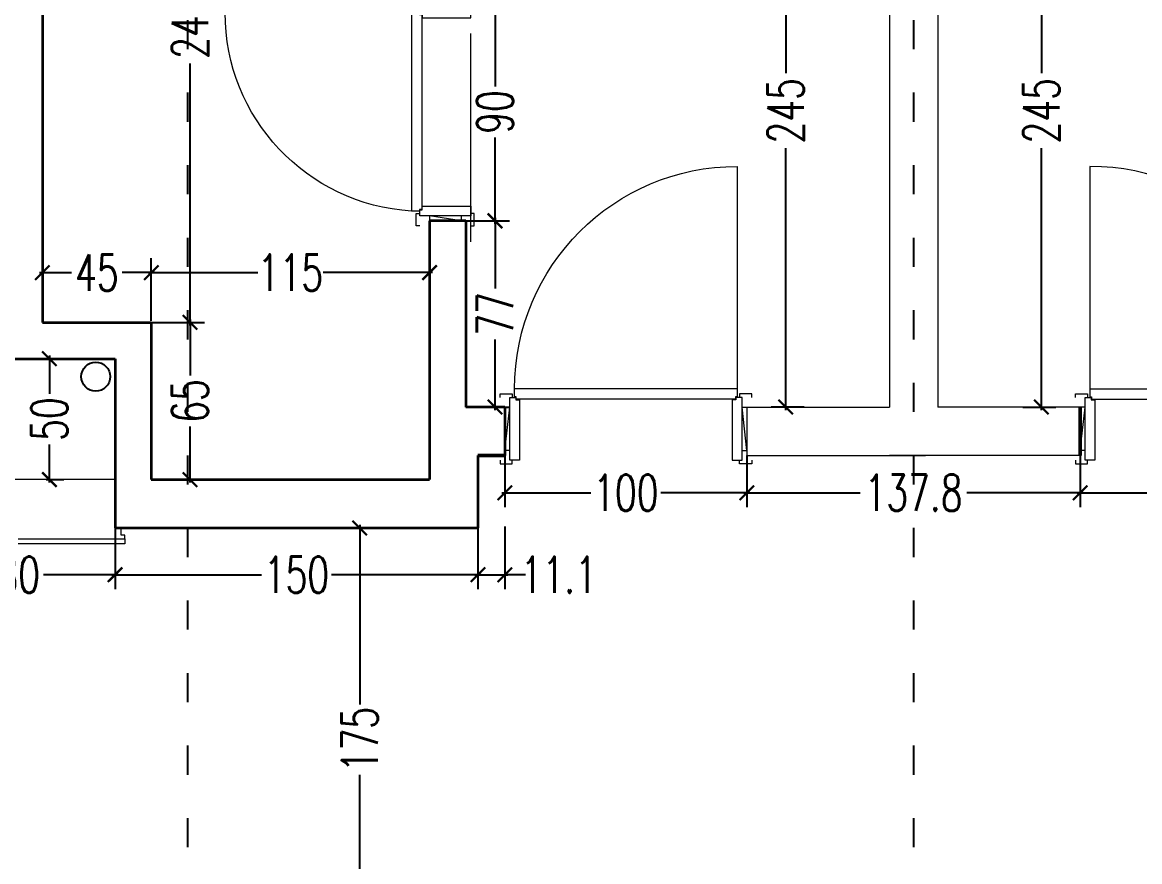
# Model space of a CAD drawing. Header units: centimetres. Extents: x -3207095 to 15275363, y -32656 to 4798027.
# Drawn here: x 695900.1 to 696361.8, y 4471539.8 to 4471886.9 of the extents above; entities that cross this region are included whole.
import ezdxf

# ---------------------------------------------------------------- set-up
doc = ezdxf.new("R2010")
doc.units = ezdxf.units.CM
doc.linetypes.add('ACAD_ISO03W100', pattern=[30, 12, -18])
doc.linetypes.add('DUZ', pattern=[500, 500])
doc.layers.get('0').update_dxf_attribs({"color": 1, "linetype": 'DUZ'})
doc.layers.add('DIM', color=1, linetype='DUZ')
doc.layers.add('TESİSAT', color=57, linetype='Continuous')
for name, color, linetype, lineweight in [('DUV', 220, 'Continuous', 50), ('DUVAR', 7, 'Continuous', 35), ('iç duvar', 7, 'Continuous', 50), ('KAPEN', 151, 'Continuous', 9)]:
    doc.layers.add(name, color=color, linetype=linetype, lineweight=lineweight)
doc.styles.add('DIM', font='ROMANSTW.SHX', dxfattribs={"width": 0.7})
doc.dimstyles.new('1_100', dxfattribs={"dimtxt": 15, "dimasz": 6, "dimexe": 6, "dimexo": 0, "dimgap": 2, "dimtad": 0, "dimdec": 1, "dimzin": 11, "dimdsep": 46, "dimtxsty": 'DIM', "dimblk": 'ARCHTICK', "dimcen": 3, "dimdle": 1.25, "dimclrt": 2, "dimadec": 0, "dimazin": 0, "dimtfac": 1.25, "dimtdec": 1, "dimtix": 1, "dimtofl": 0, "dimtmove": 1, "dimatfit": 3, "dimldrblk": 'ARCHTICK', "dimfxl": 20, "dimfxlon": 1, "dimtolj": 1, "dimtzin": 0, "dimarcsym": 0})

# ---------------------------------------------------------------- blocks, each defined once
blk = doc.blocks.new('K210')
for p, q in [((0.04, 0.985), (0.04, 0.032)), ((0.96, 0.032), (0.96, 0.065)), ((0.04, 0.032), (0.047, 0.032)), ((0.047, 0.032), (0.047, 0.022)), ((0.047, 0.022), (0.953, 0.022)), ((0.953, 0.032), (0.96, 0.032)), ((0.953, 0.022), (0.953, 0.032))]:
    blk.add_line(p, q)
for points in [[(0.04, 0.065), (0.96, 0.065)], [(-0.02, 0.03), (-0.02, 0.045), (0.03, 0.045), (0.03, 0.03)], [(1.02, 0.03), (1.02, 0.045), (0.97, 0.045), (0.97, 0.03)], [(0.02, -0.19), (0, -0.19), (0.02, -0.01), (0, -0.01)], [(0.98, -0.19), (1, -0.19), (0.98, -0.01), (1, -0.01)], [(-0.02, -0.23), (-0.02, -0.245), (0.03, -0.245), (0.03, -0.23)], [(1.02, -0.23), (1.02, -0.245), (0.97, -0.245), (0.97, -0.23)]]:
    blk.add_lwpolyline(points)
for points in [[(0.02, 0.03), (0.045, 0.03), (0.045, 0.02), (0.06, 0.02), (0.06, -0.23), (0.02, -0.23)], [(0.98, 0.03), (0.955, 0.03), (0.955, 0.02), (0.94, 0.02), (0.94, -0.23), (0.98, -0.23)]]:
    blk.add_lwpolyline(points, close=True)
blk.add_arc((0.04, 0.065), 0.92, 0, 90)
blk = doc.blocks.new('new block')
at = {"layer": 'KAPEN'}
for p, q in [((105202.0528, 48261.8596), (105202.0198, 48261.8596)), ((105202.0528, 48261.8526), (105202.0528, 48261.8596)), ((105202.0628, 48261.8526), (105202.0528, 48261.8526)), ((105202.0628, 48261.0466), (105202.0628, 48261.8526)), ((105201.2498, 48261.0396), (105202.0528, 48261.0396)), ((105202.0528, 48261.0466), (105202.0628, 48261.0466)), ((105202.0528, 48261.0396), (105202.0528, 48261.0466))]:
    blk.add_line(p, q, dxfattribs=at)
for points in [[(105202.0548, 48261.9196), (105202.0398, 48261.9196), (105202.0398, 48261.8696), (105202.0548, 48261.8696)], [(105202.2248, 48261.8796), (105202.2248, 48261.8996), (105202.0948, 48261.8796), (105202.0948, 48261.8996)], [(105202.2648, 48261.9196), (105202.2798, 48261.9196), (105202.2798, 48261.8696), (105202.2648, 48261.8696)], [(105202.0198, 48261.0396), (105202.0198, 48261.8596)], [(105202.0548, 48260.9796), (105202.0398, 48260.9796), (105202.0398, 48261.0296), (105202.0548, 48261.0296)], [(105202.2248, 48261.0196), (105202.2248, 48260.9996), (105202.0948, 48261.0196), (105202.0948, 48260.9996)], [(105202.2648, 48260.9796), (105202.2798, 48260.9796), (105202.2798, 48261.0296), (105202.2648, 48261.0296)]]:
    blk.add_lwpolyline(points, dxfattribs=at)
for points in [[(105202.0548, 48261.8796), (105202.0548, 48261.8546), (105202.0648, 48261.8546), (105202.0648, 48261.8396), (105202.2648, 48261.8396), (105202.2648, 48261.8796)], [(105202.0548, 48261.0196), (105202.0548, 48261.0446), (105202.0648, 48261.0446), (105202.0648, 48261.0596), (105202.2648, 48261.0596), (105202.2648, 48261.0196)]]:
    blk.add_lwpolyline(points, close=True, dxfattribs=at)
blk.add_arc((105202.0715, 48261.0396), 0.8216, 93.6023, 180, dxfattribs=at)
blk = doc.blocks.new('_ArchTick')
at = {"color": 0, "linetype": 'ByBlock', "const_width": 0.15}
blk.add_lwpolyline([(-0.5, -0.5), (0.5, 0.5)], dxfattribs=at)
blk = doc.blocks.new('*D1505')
at = {"layer": 'Defpoints', "color": 0, "linetype": 'Continuous', "lineweight": 5, "transparency": 16777216}
for p in [(696215.54, 4471972.8), (696223.23, 4471972.8), (696223.23, 4471727.8)]:
    blk.add_point(p, dxfattribs=at)
at = {"layer": 'DIM', "color": 0, "linetype": 'Continuous', "lineweight": -2, "transparency": 16777216}
for p, q in [((696223.23, 4471972.8), (696209.54, 4471972.8)), ((696215.54, 4471974.05), (696215.54, 4471865.8)), ((696215.54, 4471726.55), (696215.54, 4471834.8)), ((696223.23, 4471727.8), (696209.54, 4471727.8))]:
    blk.add_line(p, q, dxfattribs=at)
at = {"layer": 'DIM', "color": 0, "linetype": 'Continuous', "lineweight": -2, "transparency": 16777216, "xscale": 6, "yscale": 6, "zscale": 6}
for p, rotation in [((696215.54, 4471972.8), 90), ((696215.54, 4471727.8), 270)]:
    blk.add_blockref('_ArchTick', p, dxfattribs=dict(at, rotation=rotation))
at = {"layer": 'DIM', "color": 2, "linetype": 'Continuous', "lineweight": 5, "transparency": 16777216, "insert": (696215.54, 4471850.3), "char_height": 15, "attachment_point": 5, "rotation": 90, "style": 'DIM'}
blk.add_mtext('\\A1;245', dxfattribs=at)
blk = doc.blocks.new('*D1510')
at = {"layer": 'Defpoints', "color": 0, "linetype": 'Continuous', "lineweight": 5, "transparency": 16777216}
for p in [(696083.37, 4471804.8), (696095.41, 4471804.8), (696083.37, 4471727.8)]:
    blk.add_point(p, dxfattribs=at)
at = {"layer": 'DIM', "color": 0, "linetype": 'Continuous', "lineweight": -2, "transparency": 16777216}
for p, q in [((696083.37, 4471804.8), (696101.41, 4471804.8)), ((696095.41, 4471806.05), (696095.41, 4471776.8)), ((696095.41, 4471726.55), (696095.41, 4471755.8)), ((696083.37, 4471727.8), (696101.41, 4471727.8))]:
    blk.add_line(p, q, dxfattribs=at)
at = {"layer": 'DIM', "color": 0, "linetype": 'Continuous', "lineweight": -2, "transparency": 16777216, "xscale": 6, "yscale": 6, "zscale": 6}
for p, rotation in [((696095.41, 4471804.8), 90), ((696095.41, 4471727.8), 270)]:
    blk.add_blockref('_ArchTick', p, dxfattribs=dict(at, rotation=rotation))
at = {"layer": 'DIM', "color": 2, "linetype": 'Continuous', "lineweight": 5, "transparency": 16777216, "insert": (696095.41, 4471766.3), "char_height": 15, "attachment_point": 5, "rotation": 90, "style": 'DIM'}
blk.add_mtext('\\A1;77', dxfattribs=at)
blk = doc.blocks.new('*D1511')
at = {"layer": 'Defpoints', "color": 0, "linetype": 'Continuous', "lineweight": 5, "transparency": 16777216}
for p in [(696083.37, 4471894.8), (696095.41, 4471894.8), (696083.37, 4471804.8)]:
    blk.add_point(p, dxfattribs=at)
at = {"layer": 'DIM', "color": 0, "linetype": 'Continuous', "lineweight": -2, "transparency": 16777216}
for p, q in [((696083.37, 4471894.8), (696101.41, 4471894.8)), ((696095.41, 4471896.05), (696095.41, 4471860.3)), ((696095.41, 4471803.55), (696095.41, 4471839.3)), ((696083.37, 4471804.8), (696101.41, 4471804.8))]:
    blk.add_line(p, q, dxfattribs=at)
at = {"layer": 'DIM', "color": 0, "linetype": 'Continuous', "lineweight": -2, "transparency": 16777216, "xscale": 6, "yscale": 6, "zscale": 6}
for p, rotation in [((696095.41, 4471894.8), 90), ((696095.41, 4471804.8), 270)]:
    blk.add_blockref('_ArchTick', p, dxfattribs=dict(at, rotation=rotation))
at = {"layer": 'DIM', "color": 2, "linetype": 'Continuous', "lineweight": 5, "transparency": 16777216, "insert": (696095.41, 4471849.8), "char_height": 15, "attachment_point": 5, "rotation": 90, "style": 'DIM'}
blk.add_mtext('\\A1;90', dxfattribs=at)
blk = doc.blocks.new('*D1519')
at = {"layer": 'Defpoints', "color": 0, "linetype": 'Continuous', "lineweight": 5, "transparency": 16777216}
for p in [(696313.51, 4471972.8), (696321.19, 4471972.8), (696313.51, 4471727.8)]:
    blk.add_point(p, dxfattribs=at)
at = {"layer": 'DIM', "color": 0, "linetype": 'Continuous', "lineweight": -2, "transparency": 16777216}
for p, q in [((696313.51, 4471972.8), (696327.19, 4471972.8)), ((696321.19, 4471974.05), (696321.19, 4471865.8)), ((696321.19, 4471726.55), (696321.19, 4471834.8)), ((696313.51, 4471727.8), (696327.19, 4471727.8))]:
    blk.add_line(p, q, dxfattribs=at)
at = {"layer": 'DIM', "color": 0, "linetype": 'Continuous', "lineweight": -2, "transparency": 16777216, "xscale": 6, "yscale": 6, "zscale": 6}
for p, rotation in [((696321.19, 4471972.8), 90), ((696321.19, 4471727.8), 270)]:
    blk.add_blockref('_ArchTick', p, dxfattribs=dict(at, rotation=rotation))
at = {"layer": 'DIM', "color": 2, "linetype": 'Continuous', "lineweight": 5, "transparency": 16777216, "insert": (696321.19, 4471850.3), "char_height": 15, "attachment_point": 5, "rotation": 90, "style": 'DIM'}
blk.add_mtext('\\A1;245', dxfattribs=at)
blk = doc.blocks.new('*D1575')
at = {"layer": 'Defpoints', "color": 0, "linetype": 'Continuous', "lineweight": 5, "transparency": 16777216}
for p in [(695858.37, 4471677.8), (695938.37, 4471677.8), (695938.37, 4471658.45)]:
    blk.add_point(p, dxfattribs=at)
at = {"layer": 'DIM', "color": 0, "linetype": 'Continuous', "lineweight": -2, "transparency": 16777216}
for p, q in [((695858.37, 4471677.8), (695858.37, 4471652.45)), ((695938.37, 4471677.8), (695938.37, 4471652.45)), ((695857.12, 4471658.45), (695887.87, 4471658.45)), ((695939.62, 4471658.45), (695908.87, 4471658.45))]:
    blk.add_line(p, q, dxfattribs=at)
at = {"layer": 'DIM', "color": 0, "linetype": 'Continuous', "lineweight": -2, "transparency": 16777216, "xscale": 6, "yscale": 6, "zscale": 6, "rotation": 180}
blk.add_blockref('_ArchTick', (695858.37, 4471658.45), dxfattribs=at)
at = {"layer": 'DIM', "color": 0, "linetype": 'Continuous', "lineweight": -2, "transparency": 16777216, "xscale": 6, "yscale": 6, "zscale": 6}
blk.add_blockref('_ArchTick', (695938.37, 4471658.45), dxfattribs=at)
at = {"layer": 'DIM', "color": 2, "linetype": 'Continuous', "lineweight": 5, "transparency": 16777216, "insert": (695898.37, 4471658.45), "char_height": 15, "attachment_point": 5, "style": 'DIM'}
blk.add_mtext('\\A1;80', dxfattribs=at)
blk = doc.blocks.new('*D1576')
at = {"layer": 'Defpoints', "color": 0, "linetype": 'Continuous', "lineweight": 5, "transparency": 16777216}
for p in [(695938.37, 4471677.8), (696088.37, 4471677.8), (696088.37, 4471658.45)]:
    blk.add_point(p, dxfattribs=at)
at = {"layer": 'DIM', "color": 0, "linetype": 'Continuous', "lineweight": -2, "transparency": 16777216}
for p, q in [((695938.37, 4471677.8), (695938.37, 4471652.45)), ((696088.37, 4471677.8), (696088.37, 4471652.45)), ((695937.12, 4471658.45), (695998.87, 4471658.45)), ((696089.62, 4471658.45), (696027.87, 4471658.45))]:
    blk.add_line(p, q, dxfattribs=at)
at = {"layer": 'DIM', "color": 0, "linetype": 'Continuous', "lineweight": -2, "transparency": 16777216, "xscale": 6, "yscale": 6, "zscale": 6, "rotation": 180}
blk.add_blockref('_ArchTick', (695938.37, 4471658.45), dxfattribs=at)
at = {"layer": 'DIM', "color": 0, "linetype": 'Continuous', "lineweight": -2, "transparency": 16777216, "xscale": 6, "yscale": 6, "zscale": 6}
blk.add_blockref('_ArchTick', (696088.37, 4471658.45), dxfattribs=at)
at = {"layer": 'DIM', "color": 2, "linetype": 'Continuous', "lineweight": 5, "transparency": 16777216, "insert": (696013.37, 4471658.45), "char_height": 15, "attachment_point": 5, "style": 'DIM'}
blk.add_mtext('\\A1;150', dxfattribs=at)
blk = doc.blocks.new('*D1571')
at = {"layer": 'Defpoints', "color": 0, "linetype": 'Continuous', "lineweight": 5, "transparency": 16777216}
for p in [(696088.37, 4471686.15), (696099.48, 4471686.35), (696099.48, 4471658.45)]:
    blk.add_point(p, dxfattribs=at)
at = {"layer": 'DIM', "color": 0, "linetype": 'Continuous', "lineweight": -2, "transparency": 16777216}
for p, q in [((696088.37, 4471678.45), (696088.37, 4471652.45)), ((696099.48, 4471678.45), (696099.48, 4471652.45)), ((696087.12, 4471658.45), (696100.73, 4471658.45)), ((696108.01, 4471658.45), (696099.48, 4471658.45))]:
    blk.add_line(p, q, dxfattribs=at)
at = {"layer": 'DIM', "color": 0, "linetype": 'Continuous', "lineweight": -2, "transparency": 16777216, "xscale": 6, "yscale": 6, "zscale": 6, "rotation": 180}
blk.add_blockref('_ArchTick', (696088.37, 4471658.45), dxfattribs=at)
at = {"layer": 'DIM', "color": 0, "linetype": 'Continuous', "lineweight": -2, "transparency": 16777216, "xscale": 6, "yscale": 6, "zscale": 6}
blk.add_blockref('_ArchTick', (696099.48, 4471658.45), dxfattribs=at)
at = {"layer": 'DIM', "color": 2, "linetype": 'Continuous', "lineweight": 5, "transparency": 16777216, "insert": (696121.76, 4471658.45), "char_height": 15, "attachment_point": 5, "style": 'DIM'}
blk.add_mtext('\\A1;11.1', dxfattribs=at)
blk = doc.blocks.new('*D1572')
at = {"layer": 'Defpoints', "color": 0, "linetype": 'Continuous', "lineweight": 5, "transparency": 16777216}
for p in [(696199.48, 4471707.8), (696337.26, 4471707.8), (696199.48, 4471692.35)]:
    blk.add_point(p, dxfattribs=at)
at = {"layer": 'DIM', "color": 0, "linetype": 'Continuous', "lineweight": -2, "transparency": 16777216}
for p, q in [((696199.48, 4471707.8), (696199.48, 4471686.35)), ((696337.26, 4471707.8), (696337.26, 4471686.35)), ((696198.23, 4471692.35), (696246.37, 4471692.35)), ((696338.51, 4471692.35), (696290.37, 4471692.35))]:
    blk.add_line(p, q, dxfattribs=at)
at = {"layer": 'DIM', "color": 0, "linetype": 'Continuous', "lineweight": -2, "transparency": 16777216, "xscale": 6, "yscale": 6, "zscale": 6, "rotation": 180}
blk.add_blockref('_ArchTick', (696199.48, 4471692.35), dxfattribs=at)
at = {"layer": 'DIM', "color": 0, "linetype": 'Continuous', "lineweight": -2, "transparency": 16777216, "xscale": 6, "yscale": 6, "zscale": 6}
blk.add_blockref('_ArchTick', (696337.26, 4471692.35), dxfattribs=at)
at = {"layer": 'DIM', "color": 2, "linetype": 'Continuous', "lineweight": 5, "transparency": 16777216, "insert": (696268.37, 4471692.35), "char_height": 15, "attachment_point": 5, "style": 'DIM'}
blk.add_mtext('\\A1;137.8', dxfattribs=at)
blk = doc.blocks.new('*D1573')
at = {"layer": 'Defpoints', "color": 0, "linetype": 'Continuous', "lineweight": 5, "transparency": 16777216}
for p in [(696099.48, 4471707.8), (696199.48, 4471707.8), (696099.48, 4471692.35)]:
    blk.add_point(p, dxfattribs=at)
at = {"layer": 'DIM', "color": 0, "linetype": 'Continuous', "lineweight": -2, "transparency": 16777216}
for p, q in [((696099.48, 4471707.8), (696099.48, 4471686.35)), ((696199.48, 4471707.8), (696199.48, 4471686.35)), ((696098.23, 4471692.35), (696134.98, 4471692.35)), ((696200.73, 4471692.35), (696163.98, 4471692.35))]:
    blk.add_line(p, q, dxfattribs=at)
at = {"layer": 'DIM', "color": 0, "linetype": 'Continuous', "lineweight": -2, "transparency": 16777216, "xscale": 6, "yscale": 6, "zscale": 6, "rotation": 180}
blk.add_blockref('_ArchTick', (696099.48, 4471692.35), dxfattribs=at)
at = {"layer": 'DIM', "color": 0, "linetype": 'Continuous', "lineweight": -2, "transparency": 16777216, "xscale": 6, "yscale": 6, "zscale": 6}
blk.add_blockref('_ArchTick', (696199.48, 4471692.35), dxfattribs=at)
at = {"layer": 'DIM', "color": 2, "linetype": 'Continuous', "lineweight": 5, "transparency": 16777216, "insert": (696149.48, 4471692.35), "char_height": 15, "attachment_point": 5, "style": 'DIM'}
blk.add_mtext('\\A1;100', dxfattribs=at)
blk = doc.blocks.new('*D1570')
at = {"layer": 'Defpoints', "color": 0, "linetype": 'Continuous', "lineweight": 5, "transparency": 16777216}
for p in [(696337.26, 4471707.8), (696437.26, 4471707.8), (696437.26, 4471692.35)]:
    blk.add_point(p, dxfattribs=at)
at = {"layer": 'DIM', "color": 0, "linetype": 'Continuous', "lineweight": -2, "transparency": 16777216}
for p, q in [((696337.26, 4471707.8), (696337.26, 4471686.35)), ((696437.26, 4471707.8), (696437.26, 4471686.35)), ((696336.01, 4471692.35), (696372.76, 4471692.35)), ((696438.51, 4471692.35), (696401.76, 4471692.35))]:
    blk.add_line(p, q, dxfattribs=at)
at = {"layer": 'DIM', "color": 0, "linetype": 'Continuous', "lineweight": -2, "transparency": 16777216, "xscale": 6, "yscale": 6, "zscale": 6, "rotation": 180}
blk.add_blockref('_ArchTick', (696337.26, 4471692.35), dxfattribs=at)
at = {"layer": 'DIM', "color": 0, "linetype": 'Continuous', "lineweight": -2, "transparency": 16777216, "xscale": 6, "yscale": 6, "zscale": 6}
blk.add_blockref('_ArchTick', (696437.26, 4471692.35), dxfattribs=at)
at = {"layer": 'DIM', "color": 2, "linetype": 'Continuous', "lineweight": 5, "transparency": 16777216, "insert": (696387.26, 4471692.35), "char_height": 15, "attachment_point": 5, "style": 'DIM'}
blk.add_mtext('\\A1;100', dxfattribs=at)
blk = doc.blocks.new('*D1588')
at = {"layer": 'Defpoints', "color": 0, "linetype": 'Continuous', "lineweight": 5, "transparency": 16777216}
for p in [(695909.98, 4471747.8), (695911.28, 4471747.8), (695909.98, 4471697.8)]:
    blk.add_point(p, dxfattribs=at)
at = {"layer": 'DIM', "color": 0, "linetype": 'Continuous', "lineweight": -2, "transparency": 16777216}
for p, q in [((695911.28, 4471749.05), (695911.28, 4471733.3)), ((695909.98, 4471747.8), (695917.28, 4471747.8)), ((695911.28, 4471696.55), (695911.28, 4471712.3)), ((695909.98, 4471697.8), (695917.28, 4471697.8))]:
    blk.add_line(p, q, dxfattribs=at)
at = {"layer": 'DIM', "color": 0, "linetype": 'Continuous', "lineweight": -2, "transparency": 16777216, "xscale": 6, "yscale": 6, "zscale": 6}
for p, rotation in [((695911.28, 4471747.8), 90), ((695911.28, 4471697.8), 270)]:
    blk.add_blockref('_ArchTick', p, dxfattribs=dict(at, rotation=rotation))
at = {"layer": 'DIM', "color": 2, "linetype": 'Continuous', "lineweight": 5, "transparency": 16777216, "insert": (695911.28, 4471722.8), "char_height": 15, "attachment_point": 5, "rotation": 90, "style": 'DIM'}
blk.add_mtext('\\A1;50', dxfattribs=at)
blk = doc.blocks.new('*D1615')
at = {"layer": 'Defpoints', "color": 0, "linetype": 'Continuous', "lineweight": 5, "transparency": 16777216}
for p in [(695953.37, 4471783.39), (695908.37, 4471762.8), (695953.37, 4471762.8)]:
    blk.add_point(p, dxfattribs=at)
at = {"layer": 'DIM', "color": 0, "linetype": 'Continuous', "lineweight": -2, "transparency": 16777216}
for p, q in [((695908.37, 4471763.39), (695908.37, 4471789.39)), ((695953.37, 4471763.39), (695953.37, 4471789.39)), ((695907.12, 4471783.39), (695920.37, 4471783.39)), ((695954.62, 4471783.39), (695941.37, 4471783.39))]:
    blk.add_line(p, q, dxfattribs=at)
at = {"layer": 'DIM', "color": 0, "linetype": 'Continuous', "lineweight": -2, "transparency": 16777216, "xscale": 6, "yscale": 6, "zscale": 6, "rotation": 180}
blk.add_blockref('_ArchTick', (695908.37, 4471783.39), dxfattribs=at)
at = {"layer": 'DIM', "color": 0, "linetype": 'Continuous', "lineweight": -2, "transparency": 16777216, "xscale": 6, "yscale": 6, "zscale": 6}
blk.add_blockref('_ArchTick', (695953.37, 4471783.39), dxfattribs=at)
at = {"layer": 'DIM', "color": 2, "linetype": 'Continuous', "lineweight": 5, "transparency": 16777216, "insert": (695930.87, 4471783.39), "char_height": 15, "attachment_point": 5, "style": 'DIM'}
blk.add_mtext('\\A1;45', dxfattribs=at)
blk = doc.blocks.new('*D1616')
at = {"layer": 'Defpoints', "color": 0, "linetype": 'Continuous', "lineweight": 5, "transparency": 16777216}
for p in [(696068.37, 4471783.39), (695953.37, 4471762.8), (696068.37, 4471762.8)]:
    blk.add_point(p, dxfattribs=at)
at = {"layer": 'DIM', "color": 0, "linetype": 'Continuous', "lineweight": -2, "transparency": 16777216}
for p, q in [((695953.37, 4471763.39), (695953.37, 4471789.39)), ((696068.37, 4471763.39), (696068.37, 4471789.39)), ((695952.12, 4471783.39), (695997.37, 4471783.39)), ((696069.62, 4471783.39), (696024.37, 4471783.39))]:
    blk.add_line(p, q, dxfattribs=at)
at = {"layer": 'DIM', "color": 0, "linetype": 'Continuous', "lineweight": -2, "transparency": 16777216, "xscale": 6, "yscale": 6, "zscale": 6, "rotation": 180}
blk.add_blockref('_ArchTick', (695953.37, 4471783.39), dxfattribs=at)
at = {"layer": 'DIM', "color": 0, "linetype": 'Continuous', "lineweight": -2, "transparency": 16777216, "xscale": 6, "yscale": 6, "zscale": 6}
blk.add_blockref('_ArchTick', (696068.37, 4471783.39), dxfattribs=at)
at = {"layer": 'DIM', "color": 2, "linetype": 'Continuous', "lineweight": 5, "transparency": 16777216, "insert": (696010.87, 4471783.39), "char_height": 15, "attachment_point": 5, "style": 'DIM'}
blk.add_mtext('\\A1;115', dxfattribs=at)
blk = doc.blocks.new('*D1617')
at = {"layer": 'Defpoints', "color": 0, "linetype": 'Continuous', "lineweight": 5, "transparency": 16777216}
for p in [(695953.37, 4471762.8), (695969.38, 4471762.8), (695953.37, 4471697.8)]:
    blk.add_point(p, dxfattribs=at)
at = {"layer": 'DIM', "color": 0, "linetype": 'Continuous', "lineweight": -2, "transparency": 16777216}
for p, q in [((695953.37, 4471762.8), (695975.38, 4471762.8)), ((695969.38, 4471764.05), (695969.38, 4471740.8)), ((695969.38, 4471696.55), (695969.38, 4471719.8)), ((695953.37, 4471697.8), (695975.38, 4471697.8))]:
    blk.add_line(p, q, dxfattribs=at)
at = {"layer": 'DIM', "color": 0, "linetype": 'Continuous', "lineweight": -2, "transparency": 16777216, "xscale": 6, "yscale": 6, "zscale": 6}
for p, rotation in [((695969.38, 4471762.8), 90), ((695969.38, 4471697.8), 270)]:
    blk.add_blockref('_ArchTick', p, dxfattribs=dict(at, rotation=rotation))
at = {"layer": 'DIM', "color": 2, "linetype": 'Continuous', "lineweight": 5, "transparency": 16777216, "insert": (695969.38, 4471730.3), "char_height": 15, "attachment_point": 5, "rotation": 90, "style": 'DIM'}
blk.add_mtext('\\A1;65', dxfattribs=at)
blk = doc.blocks.new('*D1618')
at = {"layer": 'Defpoints', "color": 0, "linetype": 'Continuous', "lineweight": 5, "transparency": 16777216}
for p in [(695953.37, 4472007.8), (695969.38, 4472007.8), (695953.37, 4471762.8)]:
    blk.add_point(p, dxfattribs=at)
at = {"layer": 'DIM', "color": 0, "linetype": 'Continuous', "lineweight": -2, "transparency": 16777216}
for p, q in [((695953.37, 4472007.8), (695975.38, 4472007.8)), ((695969.38, 4472009.05), (695969.38, 4471900.8)), ((695969.38, 4471761.55), (695969.38, 4471869.8)), ((695953.37, 4471762.8), (695975.38, 4471762.8))]:
    blk.add_line(p, q, dxfattribs=at)
at = {"layer": 'DIM', "color": 0, "linetype": 'Continuous', "lineweight": -2, "transparency": 16777216, "xscale": 6, "yscale": 6, "zscale": 6}
for p, rotation in [((695969.38, 4472007.8), 90), ((695969.38, 4471762.8), 270)]:
    blk.add_blockref('_ArchTick', p, dxfattribs=dict(at, rotation=rotation))
at = {"layer": 'DIM', "color": 2, "linetype": 'Continuous', "lineweight": 5, "transparency": 16777216, "insert": (695969.38, 4471885.3), "char_height": 15, "attachment_point": 5, "rotation": 90, "style": 'DIM'}
blk.add_mtext('\\A1;245', dxfattribs=at)
blk = doc.blocks.new('*D1632')
at = {"layer": 'Defpoints', "color": 0, "linetype": 'Continuous', "lineweight": 5, "transparency": 16777216}
for p in [(696013.37, 4471677.8), (696039.5, 4471677.8), (695993.37, 4471502.8)]:
    blk.add_point(p, dxfattribs=at)
at = {"layer": 'DIM', "color": 0, "linetype": 'Continuous', "lineweight": -2, "transparency": 16777216}
for p, q in [((696019.5, 4471677.8), (696045.5, 4471677.8)), ((696039.5, 4471679.05), (696039.5, 4471604.8)), ((696039.5, 4471501.55), (696039.5, 4471575.8)), ((696019.5, 4471502.8), (696045.5, 4471502.8))]:
    blk.add_line(p, q, dxfattribs=at)
at = {"layer": 'DIM', "color": 0, "linetype": 'Continuous', "lineweight": -2, "transparency": 16777216, "xscale": 6, "yscale": 6, "zscale": 6}
for p, rotation in [((696039.5, 4471677.8), 90), ((696039.5, 4471502.8), 270)]:
    blk.add_blockref('_ArchTick', p, dxfattribs=dict(at, rotation=rotation))
at = {"layer": 'DIM', "color": 2, "linetype": 'Continuous', "lineweight": 5, "transparency": 16777216, "insert": (696039.5, 4471590.3), "char_height": 15, "attachment_point": 5, "rotation": 90, "style": 'DIM'}
blk.add_mtext('\\A1;175', dxfattribs=at)

msp = doc.modelspace()

# ---------------------------------------------------------------- linework, layer by layer
at = {"color": 232, "linetype": 'ACAD_ISO03W100'}
for p, q in [((695968.37, 4472637.8), (695968.37, 4469507.8)), ((696268.37, 4472637.8), (696268.37, 4469507.8))]:
    msp.add_line(p, q, dxfattribs=at)
at = {"layer": 'DUV'}
for p, q in [((696337.26, 4471727.8), (696337.26, 4471707.8)), ((696099.48, 4471707.8), (696088.37, 4471707.8))]:
    msp.add_line(p, q, dxfattribs=at)
at = {"layer": 'DUVAR'}
for p, q in [((695908.37, 4472007.8), (695908.37, 4471762.8)), ((696068.37, 4471804.8), (696068.37, 4471697.8)), ((696083.37, 4471804.8), (696068.37, 4471804.8)), ((696083.37, 4471804.8), (696083.37, 4471727.8)), ((695908.37, 4471762.8), (695953.37, 4471762.8)), ((695953.37, 4471762.8), (695953.37, 4471697.8)), ((695858.37, 4471747.8), (695938.37, 4471747.8)), ((695938.37, 4471747.8), (695938.37, 4471677.8)), ((696099.48, 4471727.8), (696083.37, 4471727.8)), ((696099.48, 4471727.8), (696099.48, 4471707.8)), ((696088.37, 4471707.8), (696088.37, 4471677.8)), ((696088.37, 4471707.8), (696099.48, 4471707.8)), ((695953.37, 4471697.8), (696068.37, 4471697.8)), ((695938.37, 4471677.8), (696088.37, 4471677.8))]:
    msp.add_line(p, q, dxfattribs=at)
at = {"layer": 'iç duvar', "color": 7, "lineweight": 18}
for p, q in [((696258.37, 4471972.8), (696258.37, 4471727.8)), ((696278.37, 4471972.8), (696278.37, 4471727.8)), ((696199.48, 4471727.8), (696258.37, 4471727.8)), ((696199.48, 4471727.8), (696199.48, 4471707.8)), ((696337.26, 4471727.8), (696278.37, 4471727.8)), ((696199.48, 4471707.8), (696273.37, 4471707.8)), ((696337.26, 4471707.8), (696258.37, 4471707.8))]:
    msp.add_line(p, q, dxfattribs=at)
at = {"layer": 'KAPEN'}
for p, q in [((696085.37, 4471796.06), (696085.37, 4471882.26)), ((695938.37, 4471697.8), (695858.37, 4471697.8))]:
    msp.add_line(p, q, dxfattribs=at)
msp.add_lwpolyline([(695938.37, 4471673.3), (695942.37, 4471673.3), (695942.37, 4471674.8), (695940.87, 4471674.8), (695940.87, 4471677.8), (695938.37, 4471677.8), (695938.37, 4471673.3)], close=True, dxfattribs=at)
msp.add_lwpolyline([(695898.37, 4471673.3), (695942.37, 4471673.3), (695942.37, 4471671.3), (695898.37, 4471671.3)], dxfattribs=at)
at = {"layer": 'TESİSAT', "color": 8}
msp.add_circle((695930.4, 4471740.37), 6, dxfattribs=at)

# ---------------------------------------------------------------- block references
at = {"xscale": -100, "yscale": 100, "zscale": 100, "rotation": 180}
msp.add_blockref('new block', (-9824141.12, 9297994.76), dxfattribs=at)
at = {"layer": 'KAPEN', "yscale": 100, "zscale": 100}
for p, xscale in [((696199.48, 4471728.8), -100), ((696337.26, 4471728.8), 100)]:
    msp.add_blockref('K210', p, dxfattribs=dict(at, xscale=xscale))

# ---------------------------------------------------------------- dimensions: what is measured, and where the dimension line sits
at = {"layer": 'DIM', "linetype": 'Continuous', "lineweight": 5}
for base, p1, p2, angle, picture, middle in [((695969.38, 4472007.8), (695953.37, 4471762.8), (695953.37, 4472007.8), 90, '*D1618', (695969.38, 4471885.3)), ((696215.54, 4471972.8), (696223.23, 4471727.8), (696223.23, 4471972.8), 90, '*D1505', (696215.54, 4471850.3)), ((696321.19, 4471972.8), (696313.51, 4471727.8), (696313.51, 4471972.8), 90, '*D1519', (696321.19, 4471850.3)), ((696095.41, 4471894.8), (696083.37, 4471804.8), (696083.37, 4471894.8), 90, '*D1511', (696095.41, 4471849.8)), ((696095.41, 4471804.8), (696083.37, 4471727.8), (696083.37, 4471804.8), 90, '*D1510', (696095.41, 4471766.3)), ((695953.37, 4471783.39), (695908.37, 4471762.8), (695953.37, 4471762.8), 180, '*D1615', (695930.87, 4471783.39)), ((696068.37, 4471783.39), (695953.37, 4471762.8), (696068.37, 4471762.8), 180, '*D1616', (696010.87, 4471783.39)), ((695969.38, 4471762.8), (695953.37, 4471697.8), (695953.37, 4471762.8), 90, '*D1617', (695969.38, 4471730.3)), ((695911.28, 4471747.8), (695909.98, 4471697.8), (695909.98, 4471747.8), 90, '*D1588', (695911.28, 4471722.8)), ((696099.48, 4471692.35), (696199.48, 4471707.8), (696099.48, 4471707.8), 180, '*D1573', (696149.48, 4471692.35)), ((696199.48, 4471692.35), (696337.26, 4471707.8), (696199.48, 4471707.8), 180, '*D1572', (696268.37, 4471692.35)), ((696437.26, 4471692.35), (696337.26, 4471707.8), (696437.26, 4471707.8), 0, '*D1570', (696387.26, 4471692.35)), ((696039.5, 4471677.8), (695993.37, 4471502.8), (696013.37, 4471677.8), 90, '*D1632', (696039.5, 4471590.3))]:
    dim = msp.add_linear_dim(base=base, p1=p1, p2=p2, angle=angle, dimstyle='1_100', dxfattribs=at)
    dim.commit()
    dim.dimension.update_dxf_attribs({"geometry": picture, "text_midpoint": middle})
dim = msp.add_linear_dim(base=(696099.48, 4471658.45), p1=(696088.37, 4471686.15), p2=(696099.48, 4471686.35), angle=180, dimstyle='1_100', dxfattribs=at)
dim.commit()
dim.dimension.update_dxf_attribs({"geometry": '*D1571', "text_midpoint": (696121.76, 4471658.45), "dimtype": 160})
for base, p1, p2, picture, middle in [((695938.37, 4471658.45), (695858.37, 4471677.8), (695938.37, 4471677.8), '*D1575', (695898.37, 4471658.45)), ((696088.37, 4471658.45), (695938.37, 4471677.8), (696088.37, 4471677.8), '*D1576', (696013.37, 4471658.45))]:
    dim = msp.add_linear_dim(base=base, p1=p1, p2=p2, dimstyle='1_100', dxfattribs=at)
    dim.commit()
    dim.dimension.update_dxf_attribs({"geometry": picture, "text_midpoint": middle})

doc.saveas('drawing.dxf')
